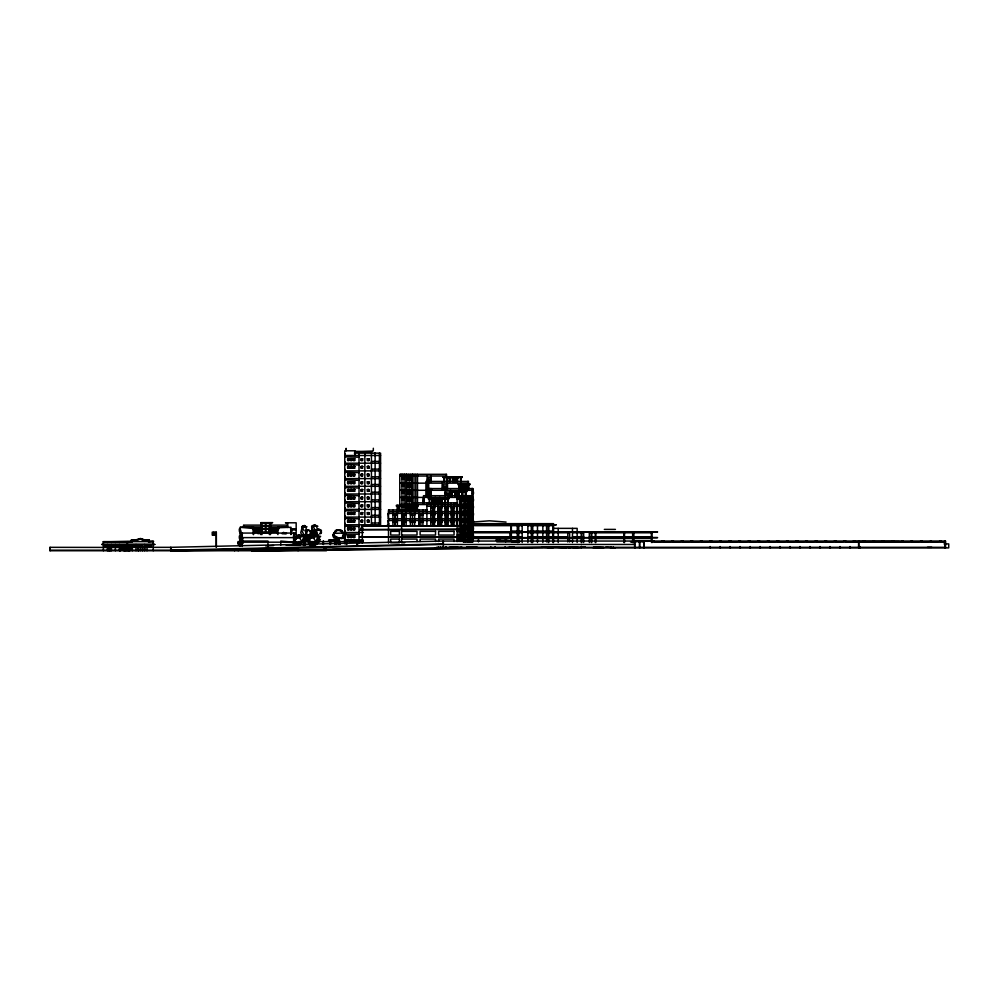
<?xml version="1.0" encoding="UTF-8"?>
<svg xmlns="http://www.w3.org/2000/svg" width="999" height="999" viewBox="0 0 999 999"><rect width="100%" height="100%" fill="white"/><g stroke="black" fill="none" stroke-linecap="round" stroke-linejoin="round"><path stroke-width="1.5" d="M121.953 548.439L121.853 548.176M144.643 545.042L144.63 550.749L144.643 544.467M240.272 543.044L240.272 545.891L240.272 527.285L261.95 528.034M312.088 544.93L312.138 541.733L312.05 542.669L311.975 542.02L317.819 543.069L319.917 539.622L317.495 535.139L314.535 534.615M314.598 544.617L314.598 543.818M338.836 542.157L338.973 537.924L339.086 539.285M423.501 502.834L423.501 497.415M445.591 495.704L445.591 491.995M447.914 496.166L447.789 493.768M457.117 495.704L457.142 541.62M459.103 497.415L459.103 495.704M459.577 495.704L459.49 526.223M461.351 497.415L461.351 495.704M461.85 495.704L461.85 513.386M463.399 497.415L463.399 495.704M463.911 495.704L463.911 541.908M465.222 497.415L465.222 495.704M465.746 495.704L465.746 513.386M467.382 495.704L467.382 541.908M468.231 497.415L468.231 495.704M468.781 495.704L468.781 513.386M469.393 497.415L469.393 495.704M469.955 495.704L469.955 541.908M470.329 497.415L470.329 495.704M471.041 497.415L470.891 495.704L471.603 495.704L471.603 541.908L463.386 541.908M299.538 549.949L298.426 549.949M301.948 529.532L302.372 528.796M311.888 529.582L312.325 528.796M313.761 535.589L311.888 528.958L313.536 535.464M311.188 549.949L314.885 549.949M313.636 549.837L314.673 550.012L311.101 550.024L313.436 549.949M314.648 543.756L314.972 542.969M339.148 538.898L338.848 540.871L338.311 539.672L339.023 543.181L338.723 537.924L338.474 539.185M591.783 536.738L591.795 532.779M338.549 543.081L338.624 544.205L338.661 540.884L339.173 544.03M339.173 543.543L338.823 544.33L338.798 540.946L338.649 542.007M303.471 545.379L303.833 535.139M313.436 544.979L313.436 541.77M313.886 541.933L314.685 544.817L314.585 542.207L314.298 544.817L314.36 542.807M120.529 548.426L120.829 548.076M338.461 544.243L338.474 543.094M120.255 548.975L123.289 549.375M122.602 549.375L122.115 548.726L123.089 548.926M304.52 534.902L303.858 536.076L304.333 535.152M119.568 547.527L123.401 547.402M121.541 548.888L122.19 549.125L120.867 548.888M122.627 547.514L120.467 547.614L122.815 547.527M326.448 550.749L49.95 550.749L49.95 547.327L120.392 547.452M121.391 548.788L120.954 549.375M122.49 547.614L123.252 547.402M299.538 544.979L299.45 541.645L299.887 545.242M312.375 544.93L311.064 544.343L312.287 544.954L312.212 541.645L312.362 542.944M313.786 545.242L313.336 541.708L313.436 544.78M299.388 542.569L299.363 541.82L299.338 544.93M313.124 542.02L313.236 544.93M299.225 549.9L299.85 549.925M313.124 549.9L313.748 549.925M345.354 536.875L345.904 533.416L344.805 533.116M339.098 538.274L338.811 544.13M339.223 542.22L339.098 538.011L342.033 538.449M299.613 542.944L299.613 541.733L299.725 542.669M313.511 542.944L313.261 541.82M338.998 542.157L339.298 537.949L339.485 542.157L339.161 539.685M303.821 545.379L303.521 534.752M313.761 544.817L313.886 542.657M299.688 542.932L299.538 545.104M312.113 543.806L311.9 541.483M313.586 542.932L313.436 545.104M314.735 542.969L315.16 544.418M299.225 545.167L299.3 543.968L299.363 544.717M313.124 545.167L313.199 543.968L313.261 544.717M311.925 545.242L312.013 544.018L312.125 544.717M338.898 539.984L338.586 538.336M338.873 542.957L338.786 544.255L339.123 543.019M312.113 541.82L312.15 542.569L312.175 541.645M338.998 544.38L339.073 543.468L338.898 544.38M338.549 539.922L338.624 539.123M314.785 544.43L314.86 543.581M338.986 538.886L338.836 543.206L339.086 540.859M338.998 540.771L339.061 544.305L338.773 543.518M336.788 538.224L333.666 537.587L333.391 534.515M339.46 544.18L338.948 538.361L339.36 539.21M387.562 526.323L388.923 523.713M682.155 541.221L682.979 541.221M691.72 541.121L692.544 541.221M701.286 541.221L702.11 541.221M710.851 541.221L711.675 541.221M720.429 541.221L721.241 541.221M739.56 541.221L740.384 541.221M749.138 541.221L749.949 541.221M758.691 541.221L759.515 541.221M768.268 541.221L769.08 541.221M777.846 541.221L778.646 541.221M787.412 541.221L788.223 541.221M797.102 541.121L797.789 541.221M806.543 541.221L807.354 541.221M816.108 541.221L816.92 541.221M835.251 541.221L836.063 541.221M844.804 541.221L845.629 541.221M854.37 541.121L855.194 541.221M863.935 541.221L864.759 541.221M873.513 541.221L874.325 541.221M902.222 541.121L903.183 541.121L901.373 541.221M911.787 541.121C914.085 541.071 909.577 540.884 911.912 541.221M312.862 530.357L313.024 534.428L312.163 535.439L310.689 532.117M305.457 531.618L305.719 529.945M314.235 535.614L315.035 535.027L315.971 535.963M299.225 542.02L299.3 542.669L299.425 541.645M313.386 542.432L313.324 541.645M305.294 539.747L305.195 538.186L304.732 539.46L305.294 539.747L306.556 536.276M338.661 538.948L338.861 538.274L338.311 539.672M338.823 544.33L338.998 542.957M338.549 540.921L338.499 538.948M304.258 536.75L305.007 535.364L304.071 535.739L304.258 536.75L305.582 538.374M304.882 540.284L305.756 537.912M317.857 537.062L316.433 542.332L313.674 543.056L308.566 541.458L310.701 537.887L313.524 535.814L316.034 535.377L318.431 538.573L317.232 541.083M303.271 537.862L304.096 536.688M338.249 540.896L338.786 538.336M302.51 534.915L302.21 536.001L305.594 534.24L307.118 531.043M304.52 543.219L305.582 538.748L304.345 545.379C305.706 536.413 308.616 528.796 304.757 545.379L305.657 538.748L303.946 542.494C304.171 525.499 303.409 546.453 304.97 541.421M301.898 536.176L299.812 538.086L295.479 538.124L297.178 535.114L302.135 535.377L303.946 537.062L302.535 542.332L299.775 543.056L294.668 541.458L295.042 538.174L296.179 538.698M309.54 541.47L312.525 543.056L307.417 541.458L307.792 538.174L308.928 538.698M308.566 541.458L308.941 538.174L310.077 538.698M338.474 539.685L338.698 538.898M304.258 535.052L302.21 536.001L300.736 532.679L302.522 526.148L305.407 526.123L306.531 529.682M302.535 542.332L303.309 539.735M316.433 542.332L317.607 538.436L318.431 538.573L317.607 538.436M315.796 536.176L313.711 538.086L309.378 538.124L311.076 535.114L316.034 535.377L314.023 536.051M305.582 536.263L305.931 535.177L306.668 535.751M303.846 542.42C308.753 536.975 307.892 531.568 304.258 542.37M316.121 536.838L316.496 535.714M317.819 543.069L319.081 539.485L319.917 539.622L318.756 542.22L316.733 542.857M337.125 537.949L341.945 538.374L343.194 534.79L344.031 534.915L342.869 537.524L340.846 538.161M317.22 529.37L314.922 532.455L313.574 531.83L314.398 529.495L313.736 527.022L312.675 526.76M316.571 531.068L317.894 529.295L320.529 531.031M333.454 535.052L335.427 530.444L340.472 530.444L343.843 533.091M306.793 536.413L303.846 542.844L303.858 545.442M122.477 548.439L121.054 548.476M299.051 549.999L298.339 550.024L300.175 550.012L299.163 550.074M312.949 549.999L312.237 550.024L313.436 550.012M310.152 534.078L310.639 532.929M320.092 533.503L320.592 532.355M321.004 533.503L321.503 532.355M314.473 535.264L315.01 535.864M338.499 540.771L338.748 543.131L338.549 538.886M341.945 538.374L344.031 534.915L343.444 533.366M304.308 525.399L303.921 526.248L307.005 526.823M312.837 526.848L314.248 524.825M313.873 526.248L314.26 525.399M315.172 524.825L314.772 525.674L317.869 526.261M305.17 537.312L305.719 536.251L305.007 535.364M316.533 531.743L316.096 532.542C319.468 535.939 310.677 535.427 312.6 531.468M334.852 532.792L336.101 530.494L338.836 529.982L344.18 533.141M310.689 538.061L312.412 535.139L309.515 537.787M334.802 533.366L336.538 530.444L338.661 529.92L341.708 530.519L342.395 532.817M315.534 533.666L316.558 532.042M315.547 534.24L316.558 532.617M310.052 541.52L308.741 539.685L309.765 538.061M334.265 536.9L332.867 534.989L333.891 533.366L341.845 533.091L341.608 530.444L343.544 533.441M333.978 533.441L332.954 535.064L333.666 537.587L338.349 537.624M259.54 533.603L257.804 533.603M307.118 534.952L306.156 533.116L308.241 529.72M318.182 529.145L320.492 530.494M319.093 529.145L321.403 530.494M312.312 528.221L311.813 528.883L313.574 531.83M294.605 539.697L295.479 538.598M307.355 539.697L308.229 538.598M308.504 539.697L309.378 538.598M310.102 532.267L310.602 531.643L309.378 530.269L307.954 529.87M320.966 531.693L321.453 531.081L320.229 529.707L317.932 529.845M944.48 541.508L944.579 542.757M311.438 536.5L307.804 539.935L307.417 541.458L310.689 541.47L313.674 543.056M334.478 533.416L333.429 534.977M304.021 538.573L301.623 541.296L299.812 538.086M317.919 538.573L315.522 541.296L313.711 538.086M312.475 526.148L311.601 527.122L312.5 527.385M309.765 534.527L310.764 533.491M319.705 533.953L320.704 532.917M283.291 532.529L282.105 533.678L286.039 533.916L286.463 532.991L283.291 532.529L285.214 533.241M333.629 533.091L336.538 530.444M333.728 533.166L336.626 530.519L338.748 530.007M309.278 537.275L308.229 538.124L309.553 537.887M309.166 535.427L308.366 534.677L307.667 535.726L308.816 536.201L310.177 535.239M302.547 527.385L301.648 527.122L302.522 526.148L304.046 527.085L305.407 526.123M314.51 534.902L316.446 533.666M338.461 538.424L342.632 538.011M304.645 542.769L303.846 542.844M297.39 543.593L295.941 543.993M310.152 543.593L308.691 543.993M311.301 543.593L309.84 543.993M671.902 541.221L673.401 541.221M681.468 541.221L682.292 541.221M691.033 541.221L691.845 541.121M700.599 541.221L701.423 541.221M710.164 541.221L710.976 541.221M719.742 541.221L720.554 541.221M729.307 541.221L730.818 541.221M738.873 541.221L739.685 541.221M748.438 541.221L749.262 541.221M758.004 541.221L758.828 541.221M767.582 541.221L768.381 541.221M777.147 541.221L777.959 541.221M786.712 541.221L787.524 541.221M796.278 541.221L797.09 541.121M805.843 541.221L806.668 541.221M815.409 541.221L816.22 541.221M824.987 541.221L826.485 541.221M844.118 541.221L844.942 541.221M853.683 541.221L854.495 541.121M863.248 541.221L864.073 541.221M872.826 541.221L873.65 541.221M882.392 541.221L883.903 541.221M891.957 541.221L893.468 541.221M901.523 541.221L902.334 541.221M313.836 526.086L311.601 526.56L312.462 525.574L314.86 525.524M297.028 544.942L297.714 544.717M310.926 544.942L311.613 544.717M297.427 536.913L302.135 535.377L300.125 536.051M311.326 536.913L313.524 535.814L313.087 534.665M341.783 538.536L344.755 537.412M343.306 534.977L345.854 535.039M302.647 549.999L301.248 550.124L304.707 549.999L303.684 549.837M360.714 529.07L362.325 528.496M360.714 536.775L362.325 536.201M135.852 539.91L140.447 538.473L144.793 539.91M135.939 540.471L140.447 539.06L144.718 540.471M216.296 535.014L212.225 535.077L212.225 532.23L216.296 532.167L216.383 547.177M306.293 535.626L308.728 534.94M315.022 535.389L317.457 534.715M306.069 535.626L308.641 534.94M314.722 535.389L317.295 534.715M309.815 536.913L307.704 537.412L308.853 537.412L308.529 535.501M319.755 536.351L317.657 536.838L318.806 536.838M320.667 536.351L319.268 536.663L320.067 537.037M309.927 535.114L311.95 534.665L312.375 535.814M317.457 534.465L314.098 534.54L313.299 532.142L314.086 534.64L316.096 534.39M317.295 534.465L313.786 534.665L313.124 532.142L314.323 534.665M317.008 534.39L315.209 534.477L316.084 534.927M299.388 543.144L299.151 541.483M313.299 543.144L313.049 541.483M311.975 550.012L311.201 550.124L312.4 550.174M585.377 546.977L573.151 547.889L575.561 546.965M472.652 522.065L489.373 520.804L506.081 522.065M449.163 547.889L452.085 546.965M505.132 547.889L514.06 546.89M344.018 538.374L340.234 537.949M604.333 529.395L615.434 529.395M289.173 544.992L317.145 544.467M235.027 549.925L222.04 550.174M291.958 544.967L298.089 544.467M630.531 541.957L643.718 540.934M631.655 541.908L644.118 540.934M638.736 542.007L644.13 541.558M647.052 541.333L652.597 540.934L643.393 540.996L643.393 542.42M573.151 547.327L577.734 546.977M573.139 547.002L568.818 547.889M461.788 546.99L457.18 547.889M574.125 546.965L568.818 547.327L575.024 546.94M599.412 546.94L593.306 547.889M279.058 550.174L282.118 549.987M313.062 550.074L313.998 550.012M569.205 546.99L563.061 547.889M599.512 546.99L593.306 547.327L603.671 547.889M449.163 547.327L456.893 546.928M443.356 544.467L170.692 550.749L443.356 547.889L443.356 541.046L170.692 547.327L170.692 550.749L186.276 549.962M265.746 545.966L273.539 545.566M286.001 544.942L295.354 544.467M569.617 546.952L551.086 547.327M303.808 537.312L303.908 536.213M564.86 546.965L544.742 547.327M304.795 536.288L305.719 536.251M248.863 549.925L228.871 550.174M313.861 525.674L316.945 526.261M257.917 549.937L251.686 550.749L543.019 547.327M531.955 547.952L251.686 550.749L271.928 549.974M245.841 549.063L248.901 548.963M388.499 525.574L386.326 525.624L386.95 525.911M170.692 550.174L443.356 543.906M170.692 550.749L209.053 549.937M251.686 550.749L305.956 549.962M332.33 549.575L375.749 548.951M434.677 548.089L443.981 547.964M457.43 547.327L458.354 547.315M455.844 502.834L456.181 504.545M373.326 448.251L373.326 450.537M355.02 451.398L372.702 451.398L355.02 451.973M354.333 453.146L380.582 453.146L380.582 524.787L344.755 524.787M344.755 455.494L380.582 455.494M344.755 456.855L359.016 457.205M362.662 458.741L361.176 458.741L361.201 460.527L362.662 460.527L362.662 458.741L361.226 458.791L361.251 460.464M367.295 458.741L368.956 458.741L368.943 460.527L367.295 460.527L367.295 458.741L368.906 458.791L368.893 460.464M350.574 458.828L351.773 458.828L351.885 460.502L350.462 460.502L350.462 458.716L351.885 458.716L351.773 460.389L350.574 460.389M354.62 458.828L353.434 458.828L353.434 460.389L354.62 460.389M379.982 458.791L379.982 460.464M371.428 461.413L379.433 461.413M344.755 463.199L380.582 463.199M344.755 464.56L359.016 464.91M380.244 466.433L379.982 468.169M350.574 466.533L351.773 466.533L351.773 468.081L350.462 468.206L350.462 466.421L351.885 466.421L351.885 468.206L350.574 468.081M354.62 466.533L353.434 466.533L353.434 468.081L354.62 468.081M362.612 466.496L361.226 466.496L361.251 468.169M367.357 466.496L368.906 466.496L368.906 468.169M371.428 469.118L379.433 469.118M344.755 470.891L380.582 470.891M344.755 472.265L359.016 472.602M362.662 474.138L361.176 474.138L361.201 475.924L362.662 475.924L362.625 474.138L361.226 474.2L361.251 475.861M367.295 474.138L368.956 474.138L368.943 475.924L367.295 475.924L367.295 474.138L368.906 474.2L368.893 475.861M350.574 474.238L351.773 474.238L351.773 475.786L350.574 475.786M354.62 474.238L353.434 474.238L353.434 475.786L354.62 475.786M379.982 474.2L379.982 475.861M399.762 476.024L446.541 476.024M406.143 476.311L411.9 476.311L411.9 510.252M406.393 476.598L411.65 476.598M371.428 476.81L379.433 476.81M401.973 477.797L404.021 477.797M431.093 477.734L427.584 477.734L427.584 481.443M406.755 478.234L411.625 478.234M344.755 478.596L380.582 478.596M402.897 478.758L402.023 478.758L402.048 477.847M403.971 478.758L403.097 478.758L403.109 477.847M401.973 478.821L404.021 478.821M427.584 479.445L431.093 479.445M406.73 479.82L411.625 479.932M344.755 479.957L359.016 480.307M362.662 481.843L361.176 481.843L361.176 483.616L362.662 483.616L362.625 481.843L361.226 481.893L361.251 483.566M367.295 481.843L368.956 481.843L368.943 483.616L367.295 483.616L367.307 481.843L368.906 481.893L368.893 483.566M350.574 481.93L351.773 481.93L351.885 483.603L350.462 483.603L350.462 481.818L351.885 481.818L351.773 483.491L350.574 483.491M354.62 481.93L353.434 481.93L353.434 483.491L354.62 483.491M379.982 481.893L379.982 483.566M406.73 483.104L411.625 483.104M399.762 483.154L468.456 483.154M371.428 484.515L379.433 484.515M401.973 484.927L404.021 484.927M406.755 484.94L411.625 484.94M426.935 484.927L427.884 484.927L427.822 485.951L426.935 485.951M401.973 485.951L404.021 485.951M344.755 486.288L380.582 486.288M406.73 486.663L411.625 486.663M442.707 486.575L447.177 486.575M406.73 486.775L411.625 486.775M344.755 487.662L359.016 487.999M428.733 488.573L472.889 488.573L472.889 491.995M380.244 489.535L379.982 491.258M350.574 489.635L351.773 489.635L351.773 491.183L350.462 491.296L350.462 489.522L351.885 489.522L351.885 491.296L350.574 491.183M354.62 489.635L353.434 489.635L353.434 491.183L354.62 491.183M362.612 489.597L361.226 489.597L361.251 491.258M367.357 489.597L368.906 489.597L368.906 491.258M399.762 490.284L472.889 490.284M429.995 490.571L431.218 490.571M430.02 490.859L431.193 490.859M466.845 491.146L450.874 491.146L450.874 491.77L466.845 491.77L466.77 491.146M465.571 496.003L465.546 491.583L452.472 491.77M401.973 492.057L404.021 492.057M406.755 492.07L411.625 492.07M426.935 492.057L427.884 492.057L427.822 493.081L426.935 493.081M430.045 491.995L428.184 491.995L428.184 493.706L430.045 493.706L428.696 493.768M472.015 491.995L473.464 491.995L473.464 493.706L472.015 493.706M371.428 492.207L379.433 492.207M402.897 492.107L402.023 492.107L402.023 493.019M403.971 492.107L403.097 492.107L403.109 493.019M426.96 492.107L427.859 492.107M401.973 493.081L404.021 493.081M450.112 493.706L445.517 493.706L445.517 491.995L450.112 491.995L450.112 496.178M406.73 493.793L411.625 493.793M445.641 493.768L450.062 493.768M472.652 493.768L472.889 513.386M344.755 493.993L380.582 493.993M344.755 495.354L359.016 495.704M471.603 495.704L423.501 495.704L423.501 503.371M362.662 497.24L361.176 497.24L361.201 499.025L362.662 499.025L362.662 497.24L361.226 497.29L361.251 498.963M367.295 497.24L368.956 497.24L368.956 499.025L367.295 499.025L367.295 497.24L368.906 497.29L368.893 498.963M350.574 497.327L351.773 497.327L351.773 498.888L350.574 498.888M354.62 497.327L353.434 497.327L353.434 498.888L354.62 498.888M379.982 497.29L379.982 498.963M399.762 497.415L472.939 497.415M423.638 497.702L423.151 502.347M423.863 498.039L423.301 502.572M430.706 498.713L446.503 498.713M448.751 498.901L428.396 498.901L428.396 498.276L448.751 498.276L448.663 498.901L448.539 498.276M435.314 499.125L439.373 499.125L439.335 503.309M457.117 499.125L473.464 499.125L473.464 500.836L471.878 500.886M401.973 499.188L404.021 499.188M406.755 499.2L411.625 499.2M371.428 499.912L379.433 499.912M402.897 500.149L402.023 500.149L402.048 499.238M403.097 500.149L403.971 500.149M401.973 500.212L404.021 500.212M406.73 500.924L411.625 500.924M435.314 500.836L439.373 500.836M459.577 500.836L462.337 500.836L462.337 499.125M463.911 500.836L466.271 500.836L466.271 499.125M467.382 500.836L469.318 500.836L469.318 499.125M469.955 500.836L471.453 500.836L471.453 499.125M406.73 501.036L411.625 501.036M423.813 501.323L423.876 503.434M344.755 501.698L380.582 501.698M414.011 502.834L456.643 502.834L456.643 525.936M344.755 503.059L359.016 503.409M399.762 504.545L414.011 504.545M414.797 504.545L472.939 504.545M406.73 504.607L411.625 504.607M362.662 504.932L361.176 504.932L361.201 506.718L362.662 506.718L362.625 504.932L361.226 504.994L361.251 506.668M367.295 504.932L368.956 504.932L368.943 506.718L367.295 506.718L367.295 504.932L368.906 504.994L368.893 506.668M350.574 505.032L351.773 505.032L351.885 506.705L350.462 506.705L350.462 504.92L351.885 504.92L351.773 506.58L350.574 506.58M354.62 505.032L353.434 505.032L353.434 506.58L354.62 506.58M379.982 504.994L379.982 506.668M405.844 505.844L401.511 506.031M407.667 505.844L414.847 505.844M417.982 506.031L396.278 506.031L396.328 505.407L417.982 505.407L417.882 506.031M401.973 506.318L404.021 506.318M406.755 506.331L411.625 506.331M426.898 506.256L473.464 506.256L473.464 507.967L471.878 508.016M401.973 507.342L404.021 507.342M371.428 507.617L379.433 507.617M406.73 508.054L411.625 508.054M417.17 507.967L414.56 507.967L414.56 506.256L417.17 506.256L417.17 510.439M430.781 507.967L434.84 507.967L434.84 506.256M438.161 507.967L442.008 507.967L442.008 506.256M444.992 507.967L448.563 507.967L448.563 506.256M451.173 507.967L454.445 507.967L454.445 506.256M459.577 507.967L462.337 507.967L462.337 506.256M463.911 507.967L466.271 507.967L466.271 506.256M467.382 507.967L469.318 507.967L469.318 506.256M469.955 507.967L471.453 507.967L471.453 506.256M406.73 508.166L411.625 508.166M344.755 509.39L380.582 509.39M426.898 509.965L388.511 509.965L388.511 543.044M344.755 510.764L359.016 511.101M430.831 511.613L434.515 511.613M438.211 511.613L441.645 511.613M445.03 511.613L448.164 511.613M451.211 511.613L454.008 511.613M459.615 511.613L461.863 511.613M463.936 511.613L465.784 511.613M467.395 511.613L468.818 511.613M469.967 511.613L470.941 511.613L470.954 507.967M472.652 511.613L388.511 511.675M380.244 512.637L379.982 514.36M350.574 512.737L351.773 512.737L351.773 514.285L350.462 514.398L350.462 512.612L351.885 512.612L351.885 514.398L350.574 514.285M354.62 512.737L353.434 512.737L353.434 514.285L354.62 514.285M362.612 512.699L361.226 512.699L361.251 514.36M367.357 512.699L368.906 512.699L368.893 514.36M392.944 515.097L397.402 515.097M401.76 515.097L406.218 515.097L406.218 513.386M410.427 515.097L414.822 515.097L414.822 513.386M418.856 515.097L423.139 515.097L423.139 513.386M430.781 515.097L434.84 515.097L434.84 513.386M438.161 515.097L442.008 515.097L442.008 513.386M444.992 515.097L448.563 515.097L448.563 513.386M451.173 515.097L454.445 515.097L454.445 513.386M459.577 515.097L462.337 515.097L462.337 513.386M463.911 515.097L466.271 515.097L466.271 513.386M467.382 515.097L469.318 515.097L469.318 513.386M469.955 515.097L471.453 515.097L471.453 513.386M471.878 515.147L473.464 515.097L473.464 513.386L387.937 513.386L388.449 518.806M371.428 515.309L379.433 515.309M344.755 517.095L380.582 517.095M344.755 518.456L359.016 518.806M388.449 518.743L472.939 518.806M380.244 520.342L379.982 522.065M350.574 520.429L351.773 520.429L351.773 521.99L350.574 521.99M354.62 520.429L353.434 520.429L353.434 521.99L354.62 521.99M362.612 520.392L361.226 520.392L361.251 522.065L362.662 522.115L362.625 520.342L361.176 520.342L361.176 522.115M367.357 520.392L368.906 520.392L368.893 522.065M392.944 522.227L397.402 522.227M410.427 522.227L414.822 522.227L414.822 520.516M418.856 522.227L423.139 522.227L423.139 520.516M451.173 522.227L454.445 522.227L454.445 520.516M472.015 522.227L473.464 522.227L473.464 520.516L387.937 520.516L388.449 525.936L472.939 525.936M392.994 522.277L397.302 522.277M406.069 522.277L401.81 522.277L406.218 522.227L406.218 520.516M414.622 522.277L410.464 522.277L410.577 520.516M418.881 522.277L422.889 522.277M434.515 522.277L430.831 522.277L434.84 522.227L434.84 520.516M441.645 522.277L438.211 522.277L442.008 522.227L442.008 520.516M448.164 522.277L445.03 522.277L448.563 522.227L448.563 520.516M451.211 522.277L454.008 522.277L454.046 525.936M470.954 525.936L470.954 522.227L469.967 522.277L471.453 522.227L471.453 520.516M472.652 522.277L472.889 527.647M371.428 523.014L379.433 523.014M471.728 523.651L553.533 523.651L553.533 542.544M472.564 524.787L556.356 524.787L472.564 525.074M261.85 525.124L243.581 525.124L243.544 526.735M269.455 525.124L287.724 525.124M243.694 525.561L243.694 526.898L261.95 526.898L261.95 534.602M472.564 525.649L522.165 525.649M527.872 525.649L553.533 525.649M344.755 526.161L359.016 526.498M287.612 526.898L269.368 526.898L269.368 534.602M463.911 527.647L473.464 527.647L473.464 529.358L471.878 529.408M269.368 528.034L291.034 527.285L291.034 534.477M362.662 528.034L361.176 528.034L361.176 529.82L362.662 529.82L362.625 528.034L361.226 528.096L361.251 529.757M350.574 528.134L351.773 528.134L351.885 529.795L350.462 529.795L350.462 528.021L351.885 528.021L351.773 529.682L350.574 529.682M354.62 528.134L353.434 528.134L353.434 529.682L354.62 529.682M553.196 528.359L577.147 528.359L577.147 531.918M240.272 528.783L239.423 528.783L239.423 531.605L240.559 531.605M253.396 528.783L262.587 528.783M268.719 528.783L277.922 528.783M290.472 528.783L296.166 528.783M253.396 529.358L261.95 529.358M270.504 529.358L277.922 529.358M463.911 529.358L466.271 529.358L466.271 527.647M467.382 529.358L469.318 529.358L469.318 527.647M469.955 529.358L471.453 529.358L471.453 527.647M464.935 529.645L359.902 529.645L464.935 529.07L464.91 533.004L464.722 529.07M239.423 529.92L240.559 529.92L240.559 535.914L239.423 535.914L239.423 538.736L240.559 538.736M253.396 529.92L262.625 529.92M268.694 529.92L277.922 529.92M296.166 529.932L290.746 529.92L290.746 534.477M260.814 529.982L261.95 529.982M269.368 529.982L270.504 529.982M277.21 532.267L271.915 532.317L271.915 531.118L277.272 531.118L277.272 533.516M510.764 531.068L522.165 531.068M527.872 531.068L553.533 531.068M401.598 531.356L417.02 531.356L417.02 535.064L401.598 535.064M457.142 531.356L463.786 531.356M290.746 531.593L291.895 531.593L291.895 528.783M472.564 531.918L657.617 531.918L472.564 532.205M312.974 532.142C314.36 538.886 312.163 527.684 314.298 534.602M254.096 532.38L259.403 532.317L259.403 531.118L254.046 531.118L254.046 533.516M261.663 532.642L265.372 532.642M265.946 532.642L269.643 532.642M344.755 532.492L363.386 532.492M344.767 532.804L344.767 530.944M471.878 532.779L522.165 532.779M527.872 532.779L569.617 532.779M572.477 532.779L583.653 532.779M589.348 532.779L651.972 532.779M463.911 533.054L472.939 533.054M240.559 534.078L240.509 530.481M359.016 534.203L344.755 534.203L344.755 450.799L355.02 450.799L355.02 455.494M463.911 534.765L473.464 534.765L473.464 536.488L471.878 536.538M457.142 535.064L463.786 535.064M350.574 535.826L351.773 535.826L351.773 537.387L350.462 537.499L350.462 535.714L351.885 535.714L351.885 537.499L350.574 537.387M354.62 535.826L353.434 535.826L353.434 537.387L354.62 537.387M463.911 536.488L466.271 536.488L466.271 534.765M467.382 536.488L469.318 536.488L469.318 534.765M469.955 536.488L471.453 536.488L471.453 534.765M464.935 536.775L359.902 536.775L464.935 537.337M471.878 536.775L522.165 536.775M527.872 536.775L567.245 536.775M572.477 536.738L583.653 536.738M589.348 536.738L651.972 536.775M239.423 537.05L240.559 537.05L240.559 543.044M293.319 537.05L296.166 537.05M344.643 537.137L344.705 543.818M472.564 537.624L657.617 537.624L472.564 537.912M472.564 538.486L522.165 538.486M527.872 538.486L569.617 538.486M572.477 538.486L583.653 538.486M589.348 538.486L651.972 538.486M140.447 539.06L144.48 540.471L148.814 540.471L148.814 541.908M401.598 539.048L417.02 539.048L417.02 541.52M457.142 539.048L463.786 539.048M336.638 539.622L336.638 544.467M136.101 539.91L131.319 539.91L131.319 541.333M144.555 539.91L149.326 539.91L149.326 541.333M336.638 540.047L328.596 540.247M463.936 540.134L465.784 540.134M467.395 540.134L468.818 540.134M469.967 540.134L470.941 540.134M148.951 540.197L144.643 540.197L140.322 538.761L136.014 540.197L131.706 540.197L131.843 541.908M328.546 540.334L336.638 540.334M363.299 540.197L344.468 540.197L363.299 540.471M463.911 540.197L472.939 540.184M131.843 540.471L136.176 540.471M242.282 541.046L267.957 541.046L267.957 546.465M132.08 541.333L103.009 541.908L132.08 541.908L132.08 540.471M148.426 541.333L153.634 541.333L148.426 541.908M663.985 541.221L662.175 541.221L663.836 541.221M671.74 541.221L673.551 541.221M681.318 541.221L683.129 541.221M690.883 541.221L692.694 541.221M700.449 541.221L702.26 541.221M710.014 541.221L711.825 541.221M719.58 541.221L721.39 541.221M729.158 541.221L730.968 541.221M738.723 541.221L740.534 541.221M748.288 541.221L750.099 541.221M757.854 541.221L759.665 541.221M767.419 541.221L769.23 541.221M776.997 541.221L778.808 541.221M786.563 541.221L788.373 541.221M796.128 541.221L797.939 541.221M805.694 541.221L807.504 541.221M815.259 541.221L817.07 541.221M824.837 541.221L826.648 541.221M836.213 541.221L834.402 541.221L835.364 541.221M843.968 541.221L845.778 541.221M853.533 541.221L855.344 541.221M863.099 541.221L864.909 541.221M872.676 541.221L874.487 541.221M882.242 541.221L884.053 541.221M891.807 541.221L893.618 541.221M241.758 541.545L237.999 541.545L237.999 544.18L240.846 544.18M511.463 541.57L519.243 541.57M899.5 541.558L852.11 541.62M301.985 541.62L310.539 541.62M317.657 541.62L363.299 541.62M512.187 541.633L519.892 541.633L505.432 540.259M652.06 541.72L653.109 541.72L652.06 541.833M350.1 541.97L353.671 541.97M242.282 542.245L242.857 537.624M404.682 542.757L401.598 542.757L401.598 525.649M237.999 543.044L243.356 543.044M293.319 543.044L296.166 543.044L296.166 544.18L293.319 544.18M242.282 543.331L240.572 543.331L242.282 542.182L293.619 542.182L280.781 541.046L280.781 545.042M944.055 543.906L948.725 543.906L948.725 547.889L436.413 547.889M634.602 544.467L443.156 544.467L443.156 541.046L945.541 541.046L945.541 547.889M108.329 545.616L110.39 545.616L108.379 546.178M116.334 545.616L118.394 546.178L116.384 545.616M126.386 545.616L125.312 546.128L126.336 545.616M142.507 545.616L138.174 545.616L142.482 546.178M104.358 545.841L106.356 545.841M108.354 545.841L110.365 545.953M112.363 545.841L114.361 545.953M116.359 545.953L118.369 545.841M120.367 545.841L122.365 545.841M125.312 545.841L126.374 545.841M129.595 545.953L133.829 545.953M138.224 545.953L142.457 545.953M146.841 545.953L151.074 545.953M104.333 546.178L106.381 546.178M114.385 546.178L112.338 545.616L114.336 546.178M129.545 546.178L133.878 546.178L129.62 545.666M146.791 546.178L151.099 545.616L146.816 546.178M104.333 546.753L106.381 546.753M108.379 546.753L108.379 550.749L108.329 546.753L110.39 546.753L110.39 550.749M112.338 546.753L114.385 546.753M116.334 546.753L118.394 546.753M119.455 546.753L123.851 546.753M126.386 546.753L125.312 546.803L125.362 550.686M129.62 546.803L129.595 549.55L129.57 546.753L135.664 546.465L129.895 546.753M142.482 546.753L142.482 550.749L142.507 546.753L138.174 546.753L138.199 550.749M146.791 546.753L151.124 546.753M119.493 546.84L123.551 546.84L123.551 550.087L119.493 550.087M130.407 547.04L129.895 550.749M548.963 547.04L548.401 547.889M132.33 547.327L170.841 547.327L170.841 550.749M436.326 547.327L944.792 547.327L944.792 541.046M123.401 547.689L122.69 547.402M131.781 547.827L130.632 547.827L130.632 549.388L131.781 549.388L131.731 547.827L130.657 547.877L130.682 549.388M121.466 548.176L122.278 548.264M119.743 548.901L123.314 548.901M326.448 549.038L324.176 549.038L324.176 550.174M245.891 549.313L298.089 549.313L298.089 550.749M323.027 549.6L324.176 549.6M254.096 550.112L255.769 550.112M266.608 550.112L268.281 550.112M275.537 550.112L277.21 550.112M303.122 549.949L304.932 549.949M49.95 550.174L123.851 550.174M129.895 550.174L326.448 550.174M313.948 525.524L316.271 525.549L317.382 529.12M605.918 546.977L615.084 547.889M594.58 546.952L603.671 547.327M313.024 534.428L314.198 534.477M309.777 544.942L309.378 544.817M307.904 530.169L310.539 531.068M240.272 527.285L253.396 528.034M551.648 546.915L566.57 547.889M469.068 546.99L473.663 547.327L469.33 546.928M304.545 539.135L305.432 539.198M466.633 546.965L470.941 547.889M542.032 546.89L552.859 547.889L547.052 546.99M504.994 540.259L518.806 541.883L496.84 541.883L496.84 540.322M504.145 541.021L495.741 540.259L505.656 540.322L505.656 541.883M468.469 546.965L477.647 547.327M314.398 529.495L316.034 529.67L316.521 531.318M310.851 543.081L311.488 543.181M309.702 543.081L310.339 543.181M296.953 543.081L297.59 543.181M310.527 544.817L311.164 544.954M296.628 544.817L297.265 544.954M337.225 538.036L339.285 538.561L334.49 535.701M474.725 547.09L477.647 547.889M293.619 543.906L296.466 545.042M319.156 537.037L316.883 532.904M308.404 537.237L309.203 537.612M301.848 549.925L302.447 550.174M299.775 543.056L294.668 541.458L296.803 537.887L299.625 535.814L299.188 534.665M316.246 534.203L316.895 534.702M315.334 534.203L315.984 534.702M305.382 534.765L306.044 535.277M316.795 534.602L317.532 535.177M315.871 534.602L316.621 535.177M334.315 536.75L335.327 537.562M333.341 534.915L334.977 536.75M344.755 453.821L345.117 454.582M344.767 461.65L345.117 462.275M344.755 469.218L345.117 469.98M344.755 476.923L345.117 477.684M344.767 484.74L345.117 485.377M344.755 492.32L345.117 493.081M344.755 500.012L345.117 500.774M344.767 507.842L345.117 508.479M344.755 515.422L345.117 516.183M344.755 523.114L345.117 523.876M344.755 538.511L345.117 539.273M340.472 530.444L342.669 533.366M314.086 534.64L312.787 531.468M344.917 454.32L344.855 457.242M344.805 464.81L345.005 462.15M344.855 472.639L345.005 469.855M344.917 477.422L344.855 480.344M344.805 487.912L345.005 485.252M344.855 495.741L345.005 492.957M344.917 500.524L344.855 503.434M344.805 511.013L345.005 508.354M344.855 518.843L345.005 516.046M344.917 523.626L344.855 526.535M344.755 541.558L345.117 542.32L345.005 539.148M316.109 533.116L317.07 534.952M120.005 548.988L119.98 548.726M301.71 530.332L303.496 533.916M302.535 527.534L304.046 530.619M314.086 535.464L311.913 529.02M316.146 532.33L317.108 534.49M316.146 532.904L317.12 535.052M306.193 532.904L307.168 535.052M310.689 532.679L311.676 534.902M308.479 535.427L308.816 536.201M344.805 469.468L344.917 472.764M344.805 492.569L344.917 495.866M344.805 515.671L344.917 518.968M344.805 538.773L344.917 542.07M310.427 537.275L310.751 538.174M296.528 537.275L296.853 538.174M339.235 540.946L339.847 544.243M338.898 540.022L339.672 544.093M313.336 542.007L313.549 543.144M299.438 542.007L299.65 543.144M339.086 540.097L339.623 544.23M122.365 548.339L120.629 548.164M312.437 542.932L312.65 545.242M338.761 539.959L338.948 540.946M338.524 540.996L338.673 542.145M315.384 542.657L315.597 544.817L315.522 542.807M317.495 535.139L317.732 537.787M338.948 542.195L339.123 544.305M315.085 543.106L315.147 543.818M339.373 539.81L339.435 540.921M304.458 538.548L304.62 542.345M304.008 526.086L304.046 527.085M315.197 542.807L315.247 544.817M314.285 542.807L314.335 544.817M304.133 536.026L304.308 542.245M304.408 538.623L304.495 542.494M315.022 543.593L315.035 544.38M339.448 543.031L339.56 544.268M314.86 543.144L314.872 544.717M313.723 544.043L313.723 544.892M312.575 544.043L312.587 544.892M299.825 544.043L299.825 544.892M339.248 542.132L339.36 544.33M314.71 542.882L314.722 544.867M339.086 541.083L339.086 542.245M945.329 541.046L945.329 543.906M945.004 541.046L945.004 547.889M931.78 547.327L927.447 547.327M893.118 541.72L901.872 541.833L845.279 541.833L854.033 541.72M892.307 541.72L883.553 541.72M882.741 541.72L873.988 541.72M873.176 541.72L864.41 541.72M863.598 541.72L854.844 541.72M859.939 546.528L859.977 547.889M858.778 541.046L858.778 547.889M858.578 541.046L858.578 547.327M850.074 546.528L849.987 547.889M840.084 546.528L839.959 547.889M830.057 546.528L830.019 547.889M820.104 546.528L820.029 547.889M810.039 546.528L810.077 547.889M800.012 546.528L800.049 547.889M790.109 546.528L790.147 547.889M780.082 546.528L780.119 547.889M770.129 546.528L770.167 547.889M760.189 546.528L760.102 547.889M750.199 546.528L750.074 547.889M740.084 546.528L740.134 547.889M730.107 546.528L730.182 547.889M720.154 546.528L720.192 547.889M710.214 546.528L710.252 547.889M651.972 531.918L651.972 542.544M651.36 532.779L651.36 536.775M651.36 538.486L651.46 542.42M643.968 541.046L643.968 547.889M643.768 541.046L643.768 547.889M639.685 541.046L639.685 547.889M639.485 541.046L639.485 547.889M634.815 541.046L634.815 547.889M634.602 541.046L634.602 547.889M633.865 532.779L633.865 536.775M633.865 538.486L633.865 542.544M633.266 531.918L633.266 542.544M632.654 532.779L632.654 536.775M632.654 538.486L632.654 542.544M624.512 532.779L624.512 536.775M624.512 538.486L624.512 542.544M623.913 531.918L623.913 542.544M613.386 546.915L613.349 547.889M610.938 546.915L610.826 547.889M595.854 531.918L595.854 542.544M595.254 532.804L595.254 536.763M595.254 538.486L595.254 542.544M591.783 538.486L591.783 542.544M591.183 531.918L591.183 542.544M589.348 531.918L589.348 542.544M583.653 531.918L583.653 542.544M581.83 531.918L581.83 542.544M581.218 532.779L581.218 536.738M581.218 538.486L581.218 542.544M581.393 546.341L581.393 547.889M577.147 532.779L577.147 536.738M577.147 538.486L577.147 542.544M572.477 528.359L572.477 542.544M569.617 532.205L569.617 541.97M567.794 531.918L567.794 541.97M558.216 528.359L558.216 542.544M552.934 525.649L552.934 531.068M552.934 532.779L552.934 536.775M552.934 538.486L552.934 542.544M548.788 525.649L548.788 531.068M548.788 532.779L548.788 536.775M548.788 538.486L548.788 542.544M548.189 523.651L548.189 542.544M546.578 524.787L546.578 541.908M542.844 523.651L542.844 542.544M537.487 525.649L537.487 531.068M537.487 532.779L537.487 536.775M537.487 538.486L537.487 542.544M532.754 525.649L532.754 531.068M532.754 532.779L532.754 536.775M532.754 538.486L532.754 542.544M532.142 523.651L532.142 542.544M531.293 525.649L531.293 531.068M531.293 532.779L531.293 536.775M531.293 538.486L531.293 542.544M527.872 524.787L527.872 542.544M522.165 524.787L522.165 542.544M518.743 525.649L518.743 531.068M518.743 532.779L518.743 536.775M518.743 538.486L518.743 542.544M517.882 523.651L517.882 542.544M517.282 525.649L517.282 531.068M517.282 532.779L517.282 536.775M517.282 538.486L517.282 542.544M511.363 525.649L511.363 531.068M511.363 532.779L511.363 536.775M511.363 538.486L511.363 541.196M510.764 523.651L510.764 541.196M509.902 532.779L509.902 536.775M509.59 546.603L509.59 547.327M505.194 546.603L505.194 547.327M500.287 537.624L500.287 540.471M495.129 546.603L495.129 547.327M490.721 546.603L490.721 547.327M478.459 537.624L478.459 541.908M473.214 491.995L473.214 493.706M473.214 499.125L473.214 500.836M473.214 506.256L473.214 507.967M473.214 513.386L473.214 515.097M473.214 520.516L473.214 522.227M473.214 527.647L473.214 529.358M473.214 534.765L473.214 536.488M472.889 515.097L472.889 520.516M472.889 529.358L472.889 534.765M472.889 536.488L472.889 541.908L472.177 541.908L472.315 488.573M472.652 488.573L472.652 541.908M472.077 488.573L472.077 490.284M471.665 488.573L471.665 490.284M470.954 500.836L470.954 504.545M470.954 518.806L470.954 515.097L470.891 520.516M470.954 533.054L470.954 529.358L470.891 534.765M470.954 540.184L470.954 536.488L470.891 541.908M470.891 497.415L470.891 513.386M470.891 522.227L470.891 527.647M470.504 499.125L470.467 504.483M470.504 506.256L470.504 507.967M470.504 513.386L470.467 518.743M470.504 520.516L470.442 525.874M470.504 527.647L470.504 529.358M470.504 534.765L470.467 540.134M470.492 508.016L470.442 511.613M470.442 529.408L470.467 533.004M469.33 484.016L469.293 484.64M469.318 520.516L469.318 522.227L467.382 522.227L468.818 522.277L468.781 527.647M469.093 484.64L458.941 484.64M468.831 484.016L468.893 484.64M468.831 500.836L468.831 504.545M468.831 507.967L468.831 511.675M468.831 515.097L468.831 518.806M468.831 522.227L468.831 525.936M468.831 529.358L468.831 533.054M468.831 536.488L468.831 540.184M468.631 484.016L468.731 488.873M468.781 515.097L468.781 520.516M468.781 529.358L468.781 534.765M468.781 536.488L468.781 541.908M468.444 488.923L468.456 481.443L425.924 481.443L425.911 495.991M468.256 481.443L468.256 483.154M468.319 484.016L468.356 484.64M468.056 484.453L468.169 488.873M468.094 500.886L468.119 504.483M468.056 508.016L468.119 511.613M468.119 515.147L468.056 518.743M468.056 522.277L468.094 525.874M468.119 529.408L468.144 533.004M468.056 536.538L468.144 540.134M467.919 484.016L467.982 488.873M467.919 499.125L467.919 500.836M467.919 506.256L467.919 507.967M467.919 513.386L467.919 515.097M467.919 520.516L467.919 522.227M467.919 527.647L467.919 529.358M467.919 534.765L467.919 536.488M467.719 481.443L467.719 483.154M467.782 484.016L467.707 484.64M467.569 484.016L467.569 484.64M467.257 484.016L467.257 484.64M466.608 484.64L466.62 488.873M466.433 484.016L466.433 488.873M466.271 520.516L466.271 522.227L463.911 522.227L465.784 522.277L465.746 527.647M466.121 484.016L466.121 484.64M466.121 491.146L466.121 491.77M465.821 491.146L465.734 496.003M465.746 515.097L465.746 520.516M465.796 529.358L465.746 534.765M465.796 536.488L465.746 541.908M465.484 491.583L465.472 496.003M465.059 484.016L464.972 488.873M464.747 484.016L464.785 488.873M464.56 484.016L464.485 484.64M464.41 484.64L464.423 488.873M464.373 491.146L464.373 491.77M464.423 499.125L464.423 500.836M464.423 506.256L464.423 507.967M464.423 513.386L464.423 515.097M464.423 520.516L464.423 522.227M464.423 527.647L464.423 529.358M464.423 534.765L464.423 536.488M464.173 484.016L464.235 488.873M464.085 491.146L464.085 491.77M463.861 484.016L463.861 484.64M463.848 491.146L463.986 491.77M463.736 491.146L463.736 491.77M463.786 525.649L463.786 541.52M463.548 484.016L463.548 484.64M463.548 525.649L463.586 541.52M462.924 484.64L462.937 488.873M462.999 525.649L462.999 541.52M462.749 484.016L462.749 488.873M462.774 491.146L462.587 496.003M462.45 484.016L462.45 484.64M462.475 491.146L462.487 496.003M462.187 491.146L462.187 491.77M462.337 520.516L462.337 522.227L459.577 522.227L461.863 522.277L461.85 525.936M462 491.77L462.1 496.003M462.038 525.649L462.038 541.52M461.838 491.77L461.938 496.003M461.9 515.097L461.85 520.516M461.738 476.885L461.738 477.51M461.513 476.885L461.513 477.51M461.238 476.885L461.238 477.51M461.301 484.016L461.201 488.873M460.989 484.016L461.014 488.873M460.926 491.146L460.926 491.77M460.776 477.51L460.851 481.743M460.801 484.016L460.739 484.64M460.814 491.146L460.814 491.77M460.739 500.886L460.739 504.483M460.739 508.016L460.789 511.613M460.739 515.147L460.789 518.743M460.739 522.277L460.714 541.52M460.601 477.51L460.676 481.743M460.676 484.64L460.689 488.873M460.639 491.146L460.514 491.77M460.689 500.886L460.689 504.483M460.689 508.016L460.689 511.613M460.689 515.147L460.689 518.743M460.689 522.277L460.689 525.874M460.427 484.016L460.502 488.873M460.139 484.016L460.139 484.64M459.902 491.146L459.902 491.77M460.077 499.125L460.077 500.836M460.077 506.256L460.077 507.967M460.077 513.386L460.077 515.097M460.077 520.516L460.077 522.227M459.852 484.016L459.84 484.64M459.752 491.146L459.752 491.77M459.353 484.016L459.265 488.873M459.265 491.146L459.09 496.003M459.078 484.016L459.078 488.873M459.078 525.649L459.078 541.52M458.978 491.146L458.991 496.003M458.778 484.016L458.778 484.64M458.753 491.77L458.691 496.003M458.441 476.885L458.441 477.51M458.566 491.146L458.479 496.003M458.241 476.885L458.241 477.51M458.304 491.146L458.316 496.003L458.029 491.146M458.166 476.885L458.166 477.51M457.967 476.885L457.967 477.51M457.455 477.322L457.405 481.743L457.33 477.51M457.505 491.146L457.505 491.77M457.217 491.146L457.18 491.77M457.092 491.146L457.092 491.77M456.78 476.885L456.78 477.51M456.943 491.146L456.943 491.77M456.593 476.885L456.593 477.51M455.794 476.885L455.794 481.743M455.769 491.146L455.756 496.003M455.544 476.885L455.631 481.743M455.519 491.77L455.594 496.003M455.469 491.146L455.494 496.003M455.269 476.885L455.269 477.51M455.257 491.77L455.257 496.003M455.007 476.885L454.97 477.51M454.97 491.146L454.97 491.77M454.695 476.885L454.695 477.51M454.695 491.146L454.695 491.77M454.508 491.146L454.508 491.77M454.308 481.743L454.308 477.51L454.133 481.743M454.395 491.146L454.395 491.77M454.083 491.146L454.245 491.77M454.008 502.834L454.008 513.386M454.046 515.097L454.008 520.516M454.058 541.52L454.058 539.048L438.623 539.048L438.623 541.52M453.796 491.146L453.796 491.77M453.171 477.51L453.009 476.885L452.959 477.51M452.722 476.885L452.747 481.743M452.672 511.613L452.622 508.016L452.547 511.613M452.672 515.147L452.622 518.743L452.547 515.147M452.622 525.874L452.672 522.277L452.547 525.874M452.485 476.885L452.572 481.743M452.185 491.77L452.185 496.003M452.097 476.885L452.097 477.51M452.085 491.77L452.023 496.003M451.835 476.885L451.835 477.51M451.923 491.77L451.923 496.003M451.635 491.146L451.635 491.77M451.61 506.256L451.61 507.967M451.61 513.386L451.61 515.097M451.61 520.516L451.61 522.227M451.361 491.146L451.361 491.77M451.173 502.834L451.223 525.936M451.011 491.146L451.011 491.77M450.849 476.885L450.849 477.51M450.636 476.885L450.636 477.51M450.686 490.284L450.686 495.916M450.025 476.885L449.937 481.743M450.037 491.995L450.062 496.166M449.787 476.885L449.687 481.743M449.612 477.51L449.513 481.743M449.438 476.885L449.438 481.743M449.113 476.885L449.113 477.51M448.876 476.885L448.876 477.51M448.451 476.885L448.638 477.51M448.439 498.276L448.439 498.901M448.164 502.834L448.164 525.936M447.827 498.901L447.827 503.134M447.664 498.901L447.727 503.134M447.515 483.154L447.515 488.786M447.564 498.901L447.564 503.134M447.09 476.885L447.127 481.743M446.978 489.048L447.177 484.865L442.682 484.865L442.707 489.048M446.853 476.885L446.965 481.743M446.928 486.638L446.953 489.035M446.541 481.805L446.541 474.313L399.762 474.313L399.762 510.252M446.153 474.313L446.153 476.024M446.316 476.885L446.316 477.51M446.078 476.885L446.078 477.51M446.066 546.915L446.041 547.889M445.829 498.276L445.829 498.901M445.604 498.276L445.604 498.901M445.666 546.915L445.666 547.889M445.392 506.256L445.392 507.967M445.392 513.386L445.392 515.097M445.392 520.516L445.392 522.227M444.905 486.638L444.905 489.035L444.78 486.638M445.03 490.284L445.03 495.704M444.905 498.713L445.03 525.936M444.83 498.901L444.892 503.134M444.642 498.276L444.642 498.901M444.605 502.834L444.605 504.545M444.33 477.51L444.33 481.743M444.418 498.276L444.418 498.901M444.243 477.51L444.155 481.743M443.506 476.885L443.506 477.51M443.269 476.885L443.369 477.51M442.882 484.865L442.882 486.575M442.994 498.276L442.994 498.901M442.957 547.889L442.782 547.327M442.769 498.276L442.769 498.901M442.145 483.154L442.145 488.861M442.145 498.276L442.058 503.134M441.908 498.276L441.895 503.134M441.72 498.276L441.72 498.901M441.658 502.834L441.683 525.936M441.283 498.276L441.283 504.545M441.071 498.276L441.046 503.134M440.559 546.915L440.596 547.889M439.985 508.016L439.96 511.613M439.96 515.147L439.985 518.743M439.96 522.277L439.985 525.874M439.835 497.415L439.835 503.046M439.86 508.016L439.897 511.613M439.86 515.147L439.897 518.743M439.86 522.277L439.722 526.223M439.248 498.276L439.248 498.901M439.023 498.276L439.023 498.901M439.048 499.125L439.048 500.836M438.723 498.276L438.748 503.134M438.511 498.276L438.648 503.134M438.524 506.256L438.524 507.967M438.524 513.386L438.524 515.097M438.524 520.516L438.524 522.227M438.586 546.915L438.511 547.889M438.249 508.016L438.249 511.613M438.249 515.147L438.249 518.743M438.249 522.277L438.249 525.874M438.161 502.834L438.136 526.223M438.062 547.327L437.962 547.889M437.749 498.276L437.749 498.901M437.55 498.276L437.55 498.901M437.462 500.899L437.525 503.296M436.176 498.276L436.201 503.134L435.964 498.276M435.939 498.901L435.939 503.134M435.639 499.125L435.601 503.309M435.539 541.52L435.539 539.048L420.117 539.048L420.117 541.52M435.352 498.276L435.327 498.901M435.164 497.415L435.164 503.121M435.102 498.276L435.102 498.901M434.852 498.276L434.852 498.901M434.602 498.276L434.602 498.901M434.54 502.834L434.54 525.936M434.115 498.713L434.228 504.545M433.978 498.713L434.003 503.134M433.841 498.901L433.841 503.134M433.091 498.276L433.091 498.901M432.892 498.276L432.954 498.901M432.754 498.276L432.754 498.901M432.742 508.016L432.704 511.613M432.704 515.147L432.642 518.743M432.742 522.277L432.704 525.874M432.617 508.016L432.617 511.613M432.617 515.147L432.617 518.743M432.617 522.277L432.617 525.874M431.855 498.901L431.855 503.134M431.705 498.901L431.755 503.134M431.518 488.573L431.518 490.284M431.056 476.024L431.056 481.655M430.956 490.909L430.956 496.303M431.081 506.256L431.081 507.967M431.081 513.386L431.081 515.097M431.081 520.516L431.081 522.227M430.894 488.573L430.894 496.303M430.844 498.276L430.856 498.901M430.781 502.834L430.806 525.936M430.706 479.445L430.669 481.918M430.656 490.571L430.656 496.69M430.644 498.276L430.706 498.901M430.532 488.573L430.532 496.166M430.494 502.834L430.494 504.545M430.045 488.573L429.995 496.69M429.495 491.995L429.495 493.706M429.62 498.901L429.52 503.134M429.445 488.573L429.445 490.284M429.37 493.768L429.32 496.166M429.458 498.901L429.358 503.134M429.133 479.508L429.208 481.905M429.071 481.443L429.071 483.154M428.746 481.443L428.683 496.178M428.858 498.276L428.858 498.901M428.596 498.276L428.608 498.901M428.009 477.734L428.009 479.445M427.909 481.443L427.897 495.991M427.622 479.445L427.659 481.905M427.185 476.024L427.185 481.73M427.01 484.977L427.01 485.889M427.01 492.107L427.01 493.019M426.973 481.443L426.96 495.991M426.898 502.834L426.898 525.936M426.635 509.965L426.635 511.675M426.123 509.965L426.123 511.675M423.788 497.989L423.813 503.434M422.914 509.965L422.914 525.936M420.841 515.147L420.941 518.743M420.941 522.277L420.816 525.874M419.056 513.386L418.881 518.743M419.056 520.516L418.881 525.874M418.831 509.965L418.831 525.936M418.618 509.965L418.618 511.675M417.507 474.313L417.507 503.121M417.432 504.545L417.432 510.177M417.357 505.407L417.357 506.031M417.058 505.407L417.058 506.031M416.833 506.031L416.845 510.264M416.608 505.407L416.658 510.264M416.508 505.407L416.508 506.031M416.034 508.029L416.146 510.414M415.796 474.313L415.796 503.121M415.484 506.031L415.384 510.264L415.134 505.407M415.01 507.967L415.035 509.965M414.797 502.834L414.847 506.031M414.797 507.117L414.797 509.965M414.66 509.965L414.66 525.936M414.485 509.965L414.485 511.675M414.11 506.031L414.11 510.264M414.011 474.313L413.923 510.264M413.698 505.407L413.698 506.031M413.399 505.407L413.399 506.031M412.462 474.313L412.462 476.024M412.462 505.844L412.3 505.407M412.5 515.147L412.587 518.743M412.487 522.277L412.587 525.874M412.15 474.313L412.15 510.252M411.613 476.311L411.6 510.464M411.376 476.598L411.376 510.252M411.113 505.407L411.113 506.031M410.577 513.386L410.577 515.097M410.414 509.965L410.427 525.936M410.214 474.313L410.214 476.024M410.264 509.965L410.264 511.675M410.04 505.407L409.877 505.844M409.14 476.66L409.14 510.464M408.354 505.407L408.354 506.031M408.229 474.313L408.229 476.024M408.054 505.407L407.979 510.264M407.829 505.407L407.767 510.264M406.843 505.407L406.98 510.264M406.68 476.598L406.755 510.464M406.406 474.313L406.406 476.024M406.431 476.311L406.431 510.252M406.181 474.313L406.118 525.936M405.856 505.407L405.794 510.264M405.719 505.407L405.656 506.031M405.407 505.407L405.407 506.031M404.283 474.313L404.283 476.024M404.083 474.313L404.083 510.252M403.983 515.147L403.996 518.743M403.983 522.277L403.996 525.874M403.871 515.147L403.883 518.743M403.871 522.277L403.883 525.874M403.296 505.407L403.371 506.031M403.097 484.977L403.109 485.889M403.109 500.149L403.097 499.238L402.959 500.212M403.109 506.368L403.097 507.28L402.934 506.318M403.047 477.797L402.959 478.821M402.959 484.927L403.059 485.951M402.934 492.057L403.047 493.081M402.497 505.407L402.572 506.031M402.11 474.313L402.11 476.024M402.048 484.977L402.023 485.889M402.048 506.368L402.023 507.28M401.935 474.313L401.935 510.252M401.86 513.386L401.823 518.743M401.86 520.516L401.835 526.223M401.71 505.407L401.698 506.031M401.66 509.965L401.748 525.936M401.236 506.031L399.425 506.031M400.449 474.313L400.449 476.024M399.088 505.407L399.088 506.031M398.776 505.407L398.826 510.264M398.651 506.031L398.638 510.264M398.139 506.031L398.239 510.264M398.039 506.031L398.052 510.264M397.49 505.407L397.452 510.264M397.44 506.031L397.365 525.936M397.177 505.407L397.177 506.031M396.878 505.407L396.928 506.031M395.204 515.147L395.204 518.743M395.204 522.277L395.204 525.874M395.092 515.147L395.092 518.743M395.092 522.277L395.092 525.874M392.907 509.965L392.944 525.936M389.073 509.965L389.073 511.675M388.449 513.449L388.449 514.473M379.433 453.146L379.433 524.787M375.124 453.146L375.124 524.787M374.95 453.146L374.95 455.494M374.7 453.146L374.7 454.607M371.428 453.146L371.428 524.787M368.194 458.791L368.169 460.464M368.194 466.496L368.169 468.169M368.194 474.2L368.169 475.861M368.194 481.893L368.169 483.566M368.169 489.597L368.194 491.258M368.194 497.29L368.169 498.963M368.169 504.994L368.194 506.668M368.169 512.699L368.194 514.36M368.194 520.392L368.169 522.065M368.069 458.791L368.082 460.464M368.082 466.496L368.069 468.169M368.069 474.2L368.082 475.861M368.069 481.893L368.082 483.566M368.069 489.597L368.082 491.258M368.082 497.29L368.069 498.963M368.069 504.994L368.082 506.668M368.069 512.699L368.082 514.36M368.082 520.392L368.069 522.065M365.072 453.146L365.072 455.494M364.847 453.146L364.847 524.787M362.325 525.649L362.325 543.044M361.95 460.464L361.875 458.791L361.85 460.464M361.975 468.169L361.875 466.496L361.85 468.169M361.975 474.2L361.95 475.861M361.95 483.566L361.875 481.893L361.85 483.566M361.975 489.597L361.875 491.258L361.85 489.597M361.975 497.29L361.875 498.963L361.85 497.29M361.95 504.994L361.875 506.668L361.85 504.994M361.975 512.699L361.875 514.36L361.85 512.699M361.95 522.065L361.875 520.392L361.85 522.065M361.95 529.757L361.875 528.096L361.85 529.757M361.85 474.2L361.85 475.861M359.016 453.146L359.016 543.269M357.592 540.696L357.654 544.467M346.89 541.62L346.94 544.467M346.166 450.611L346.166 448.339L346.016 450.611M346.178 540.696L346.178 544.467M344.805 454.07L344.917 457.367M344.805 461.775L344.917 465.072M344.805 477.172L344.917 480.469M344.805 484.877L344.917 488.161M344.805 500.274L344.917 503.571M344.805 507.967L344.917 511.263M344.805 523.376L344.917 526.66M344.805 531.068L344.917 532.804M334.84 541.62L334.84 544.467L334.777 540.696M330.469 544.467L330.469 539.622L330.344 544.467M323.376 540.696L323.426 544.467M323.314 541.62L323.314 544.467M311.9 541.62L312.025 544.467M300.499 541.62L300.562 544.467M296.166 539.198L296.166 522.802L285.477 522.802L287.612 523.376L287.612 527.435M293.619 533.066L293.619 545.067M279.058 526.898L279.058 528.783M277.922 526.898L277.922 534.602M273.639 528.034L273.639 529.982L273.127 528.034M273.639 531.181L273.751 532.267M271.965 531.181L271.965 532.267M270.504 534.602L270.504 523.201L272.64 522.627L260.814 522.627L260.814 534.602M269.93 534.415L269.93 522.802L261.376 522.802L261.376 534.415M261.326 528.034L261.326 529.982M258.179 528.034L258.179 529.982L257.667 528.034M257.667 531.181L257.667 532.267M257.555 531.181L257.555 532.267M255.769 531.181L255.881 532.267M254.096 531.181L254.096 532.267M253.509 529.92L253.446 534.44M253.396 526.898L253.396 534.602M252.248 526.898L252.248 528.783M242.282 533.066L242.282 546.465M240.559 544.18L240.559 545.866L239.423 545.866L239.423 543.044M240.509 537.599L240.509 541.258M238.212 549.313L238.212 550.749M234.578 549.6L234.578 550.749M216.296 532.167L216.259 547.177M215.272 532.455L215.272 535.302M214.261 532.455L214.261 535.302M213.249 532.23L213.249 535.077M153.259 550.749L153.259 541.62L103.384 541.62L103.384 550.749M149.088 539.91L148.951 541.62M148.576 540.471L148.576 541.908M147.04 545.042L147.04 550.749M140.409 546.803L140.297 550.686M138.411 545.042L138.411 550.749M136.014 544.467L136.014 550.749M132.33 546.753L132.33 550.749M131.568 539.91L131.568 541.333M129.246 544.979L129.171 550.749M128.958 544.979L128.933 550.749M128.621 544.979L128.659 550.749M128.409 545.042L128.409 550.749M127.397 541.62L127.397 550.749M126.336 546.753L126.386 550.749M124.925 544.979L124.85 550.749M124.301 544.979L124.376 550.749M123.776 544.979L123.851 550.749M123.539 546.753L123.539 550.174M120.342 546.753L120.342 550.749M119.768 546.753L119.768 550.749M119.393 544.467L119.393 550.749M115.385 544.467L115.385 550.749M111.389 544.467L111.389 550.749M107.38 544.467L107.38 550.749M106.331 546.178L104.408 545.666M50.1 547.327L50.1 550.749M346.178 541.62A18.082 18.082 0 0 1 357.58 541.62M299.238 544.043L299.238 544.892L299.263 544.018M313.137 544.043L313.137 544.892L313.162 544.018M653.521 540.696C651.673 541.133 655.506 541.808 653.521 540.696M921.415 540.696L921.415 540.696C918.718 541.47 924.125 541.62 921.415 540.696M930.981 540.696C929.32 541.208 932.567 541.67 930.981 540.696M940.546 540.696C938.885 541.158 942.144 541.77 940.546 540.696M306.056 537.974L305.744 539.323L306.056 537.974M295.329 533.066L293.619 537.624L242.282 537.624L240.572 533.066L295.329 533.066M213.873 533.716L214.897 534.34L214.261 532.991L213.873 533.716M312.45 542.432L312.45 542.432M349.038 458.716L347.615 458.716L347.615 460.502L349.038 460.502L349.038 458.716M354.745 458.716L353.309 458.716L353.309 460.502L354.745 460.502L354.745 458.716M348.926 458.828L347.727 458.828L347.727 460.389L348.926 460.389L348.926 458.828M349.038 466.421L347.615 466.421L347.615 468.206L349.038 468.206L349.038 466.421M354.745 466.421L353.309 466.421L353.309 468.206L354.745 468.206L354.745 466.421M362.662 466.433L361.176 466.433L361.201 468.219L362.662 468.219L362.662 466.433M368.956 466.433L367.295 466.433L367.307 468.219L368.956 468.219L368.943 466.433M348.926 466.533L347.727 466.533L347.727 468.081L348.926 468.081L348.926 466.533M349.038 474.113L347.615 474.113L347.615 475.899L349.038 475.899L349.038 474.113M351.885 474.113L350.462 474.113L350.462 475.899L351.885 475.899L351.885 474.113M354.745 474.113L353.309 474.113L353.309 475.899L354.745 475.899L354.745 474.113M348.926 474.238L347.727 474.238L347.727 475.786L348.926 475.786L348.926 474.238M461.9 476.885L443.169 476.885L443.169 477.51L461.9 477.51L461.9 476.885M349.038 481.818L347.615 481.818L347.615 483.603L349.038 483.603L349.038 481.818M354.745 481.818L353.309 481.818L353.309 483.603L354.745 483.603L354.745 481.818M348.926 481.93L347.727 481.93L347.727 483.491L348.926 483.491L348.926 481.93M469.892 484.016L457.904 484.016L457.904 484.64L469.892 484.64L469.892 484.016M349.038 489.522L347.615 489.522L347.615 491.296L349.038 491.296L349.038 489.522M354.745 489.522L353.309 489.522L353.309 491.296L354.745 491.296L354.745 489.522M362.662 489.535L361.176 489.535L361.176 491.321L362.662 491.321L362.625 489.535M368.956 489.535L367.295 489.535L367.295 491.321L368.956 491.321L368.943 489.535M348.926 489.635L347.727 489.635L347.727 491.183L348.926 491.183L348.926 489.635M349.038 497.215L347.615 497.215L347.615 499.001L349.038 499.001L349.038 497.215M351.885 497.215L350.462 497.215L350.462 499.001L351.885 499.001L351.885 497.215M354.745 497.215L353.309 497.215L353.309 499.001L354.745 499.001L354.745 497.215M348.926 497.327L347.727 497.327L347.727 498.888L348.926 498.888L348.926 497.327M349.038 504.92L347.615 504.92L347.615 506.705L349.038 506.705L349.038 504.92M354.745 504.92L353.309 504.92L353.309 506.705L354.745 506.705L354.745 504.92M348.926 505.032L347.727 505.032L347.727 506.58L348.926 506.58L348.926 505.032M349.038 512.612L347.615 512.612L347.615 514.398L349.038 514.398L349.038 512.612M354.745 512.612L353.309 512.612L353.309 514.398L354.745 514.398L354.745 512.612M362.662 512.637L361.176 512.637L361.201 514.423L362.662 514.423L362.662 512.637M368.956 512.637L367.295 512.637L367.295 514.423L368.956 514.423L368.956 512.637M348.926 512.737L347.727 512.737L347.727 514.285L348.926 514.285L348.926 512.737M349.038 520.317L347.615 520.317L347.615 522.102L349.038 522.102L349.038 520.317M351.885 520.317L350.462 520.317L350.462 522.102L351.885 522.102L351.885 520.317M354.745 520.317L353.309 520.317L353.309 522.102L354.745 522.102L354.745 520.317M368.956 520.342L367.295 520.342L367.307 522.115L368.956 522.115L368.943 520.342M348.926 520.429L347.727 520.429L347.727 521.99L348.926 521.99L348.926 520.429M265.372 523.089L261.663 523.089L261.663 525.511L265.372 525.511L265.372 523.089M269.643 523.089L265.946 523.089L265.946 525.511L269.643 525.511L269.643 523.089M464.36 525.649L361.513 526.223L464.36 525.649M265.372 526.086L261.663 526.086L261.663 528.508L265.372 528.508L265.372 526.086M269.643 526.086L265.946 526.086L265.946 528.508L269.643 528.508L269.643 526.086M349.038 528.021L347.615 528.021L347.615 529.795L349.038 529.795L349.038 528.021M354.745 528.021L353.309 528.021L353.309 529.795L354.745 529.795L354.745 528.021M348.926 528.134L347.727 528.134L347.727 529.682L348.926 529.682L348.926 528.134M265.372 529.07L261.663 529.07L261.663 532.067L265.372 532.067L265.372 529.07M269.643 529.07L265.946 529.07L265.946 532.067L269.643 532.067L269.643 529.07M399.413 531.356L390.684 531.356L390.684 535.064L399.413 535.064L399.413 531.356M435.539 531.356L420.117 531.356L420.117 535.064L435.539 535.064L435.539 531.356M454.058 531.356L438.623 531.356L438.623 535.064L454.058 535.064L454.058 531.356M349.038 535.714L347.615 535.714L347.615 537.499L349.038 537.499L349.038 535.714M354.745 535.714L353.309 535.714L353.309 537.499L354.745 537.499L354.745 535.714M348.926 535.826L347.727 535.826L347.727 537.387L348.926 537.387L348.926 535.826M399.413 539.048L390.684 539.048L390.684 542.757L399.413 542.757L399.413 539.048M662.674 541.72L653.92 541.833L662.674 541.72M672.24 541.72L663.486 541.833L672.24 541.72M681.817 541.72L673.051 541.833L681.817 541.72M691.383 541.72L682.629 541.833L691.383 541.72M700.948 541.72L692.195 541.833L700.948 541.72M710.514 541.72L701.76 541.833L710.514 541.72M720.079 541.72L711.325 541.833L720.079 541.72M729.657 541.72L720.891 541.833L729.657 541.72M739.223 541.72L730.469 541.833L739.223 541.72M748.788 541.72L740.034 541.833L748.788 541.72M758.353 541.72L749.6 541.833L758.353 541.72M767.919 541.72L759.165 541.833L767.919 541.72M777.497 541.72L768.731 541.833L777.497 541.72M787.062 541.72L778.308 541.833L787.062 541.72M796.628 541.72L787.874 541.833L796.628 541.72M806.193 541.72L797.439 541.833L806.193 541.72M815.758 541.72L807.005 541.833L815.758 541.72M825.336 541.72L816.57 541.833L825.336 541.72M834.902 541.72L826.148 541.833L834.902 541.72M844.467 541.72L835.713 541.833L844.467 541.72M911.438 541.72L902.684 541.833L911.438 541.72M921.016 541.72L912.249 541.833L921.016 541.72M930.581 541.72L921.827 541.833L930.581 541.72M940.146 541.72L931.393 541.833L940.146 541.72M945.141 541.72L940.996 541.833L945.141 541.72M154.808 544.443L101.823 544.443L154.808 544.443M122.39 545.616L120.342 546.178L122.39 545.616M298.476 544.93L297.202 544.28L298.389 544.954M464.91 504.483L464.91 500.886L464.847 504.483M464.91 511.613L464.91 508.016L464.86 511.613M464.91 518.743L464.91 515.147L464.81 518.743M464.91 525.874L464.91 522.277L464.81 525.874M464.91 540.134L464.91 536.538L464.86 540.134M446.578 511.613L446.615 508.016L446.541 511.613M446.615 518.743L446.578 515.147L446.541 518.743M446.615 525.874L446.653 522.277L446.541 525.874M427.46 485.951L427.46 484.927L427.41 485.951M427.46 493.081L427.46 492.057L427.41 493.081M356.868 544.467L356.868 541.62L356.805 544.467M275.537 532.267L275.537 531.181L275.424 532.267M131.256 549.338L131.256 547.877L131.206 549.338M109.403 550.686L109.403 546.803L109.366 550.686"/></g></svg>
